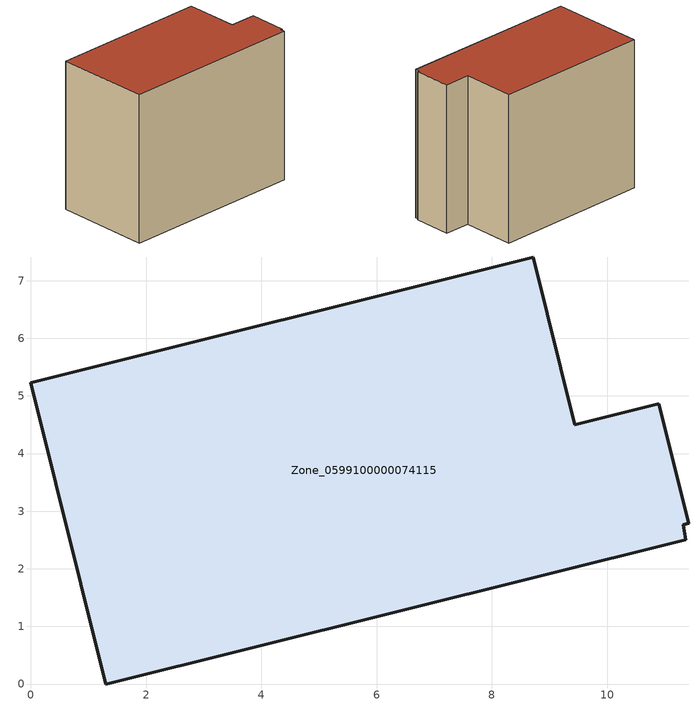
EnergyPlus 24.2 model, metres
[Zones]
Zone_0599100000074115
 floor ground (C_G): 11.42,2.79 11.32,2.77 11.37,2.5 1.3,0 0,5.23 8.72,7.41 9.44,4.5 10.9,4.86 z0
 wall outside (C_F): 11.42,2.79 10.9,4.86 9.44,4.5 8.72,7.41 0,5.23 1.3,0 11.37,2.5 11.32,2.77 11.42,2.79 z0:8.5
 roof outside (C_R): 11.32,2.77 11.42,2.79 10.9,4.86 9.44,4.5 8.72,7.41 0,5.23 1.3,0 11.37,2.5 z8.5
[BUILDING]
Pand.0599100000074115: North Axis=0; Terrain=City; Loads Convergence Tolerance Value=0.04; Temperature Convergence Tolerance Value=0.4; Solar Distribution=FullExterior; Maximum Number of Warmup Days=25; Minimum Number of Warmup Days=1
[Site:Location]
Rotterdam.The.Hague.AP_ZH_NLD Design_Conditions: Latitude=51.96; Longitude=4.45; Time Zone=1; Elevation=-4.5
[SITE:GROUNDTEMPERATURE:BUILDINGSURFACE]
18, 18, 18, 18, 18, 18, 18, 18, 18, 18, 18, 18
[MATERIAL] Thermal Absorptance=0.9; Solar Absorptance=0.7; Visible Absorptance=0.7
Name | Roughness | Thickness | Conductivity | Density | Specific Heat
G.TI.1975-1991 | MediumSmooth | 0.15 | 0.288461 | 540 | 1210
F.TI.1975-1991 | Rough | 0.3 | 0.230769 | 1920 | 840
R.TI.1975-1991 | MediumRough | 0.2 | 0.153846 | 1500 | 1000
[CONSTRUCTION]
C_G: G.TI.1975-1991
C_F: F.TI.1975-1991
C_R: R.TI.1975-1991
[ZONE]
Zone_0599100000074115: Type=1; Multiplier=1; Ceiling Height=Autocalculate; Volume=Autocalculate; Floor Area=autocalculate; Part of Total Floor Area=Yes
[ZONEINFILTRATION:DESIGNFLOWRATE]
Infil_Zone_0599100000074115: Zone or ZoneList or Space or SpaceList=Zone_0599100000074115; Schedule=AlwaysOn; Design Flow Rate Calculation Method=Flow/Area; Flow Rate per Floor Area=0.003; Constant Term Coefficient=1; Temperature Term Coefficient=0; Velocity Term Coefficient=0; Velocity Squared Term Coefficient=0
[HVACTEMPLATE:ZONE:IDEALLOADSAIRSYSTEM]
Zone_0599100000074115: Maximum Heating Supply Air Temperature=50; Minimum Cooling Supply Air Temperature=13; Maximum Heating Supply Air Humidity Ratio=0.0156; Minimum Cooling Supply Air Humidity Ratio=0.0077; Heating Limit=NoLimit; Cooling Limit=NoLimit; Dehumidification Control Type=ConstantSensibleHeatRatio; Cooling Sensible Heat Ratio=0.7; Dehumidification Setpoint=60; Humidification Control Type=None; Humidification Setpoint=30; Outdoor Air Method=None; Outdoor Air Flow Rate per Person=0.00944; Outdoor Air Flow Rate per Zone Floor Area=0; Outdoor Air Flow Rate per Zone=0; Demand Controlled Ventilation Type=None; Outdoor Air Economizer Type=NoEconomizer; Heat Recovery Type=None; Sensible Heat Recovery Effectiveness=0.7; Latent Heat Recovery Effectiveness=0.65
[ZONECONTROL:THERMOSTAT]
ThermostatControl_Zone_0599100000074115: Zone or ZoneList=Zone_0599100000074115; Control Type Schedule=DualSetpointControlType; Control 1=Thermostat_Zone_0599100000074115; Temperature Difference Between Cutout And Setpoint=0
[THERMOSTATSETPOINT:DUALSETPOINT]
Thermostat_Zone_0599100000074115: Heating Setpoint Temperature Schedule=HeatingSetpoint_Zone_0599100000074115; Cooling Setpoint Temperature Schedule=CoolingSetpoint_Zone_0599100000074115
[SCHEDULE:COMPACT]
HeatingSetpoint_Zone_0599100000074115: Through: 12/31, For: AllDays, Until: 24:00, 21
CoolingSetpoint_Zone_0599100000074115: Through: 12/31, For: AllDays, Until: 24:00, 24
DualSetpointControlType: Through: 12/31, For: AllDays, Until: 24:00, 4
AlwaysOn: Through: 12/31, For: AllDays, Until: 24:00, 1
